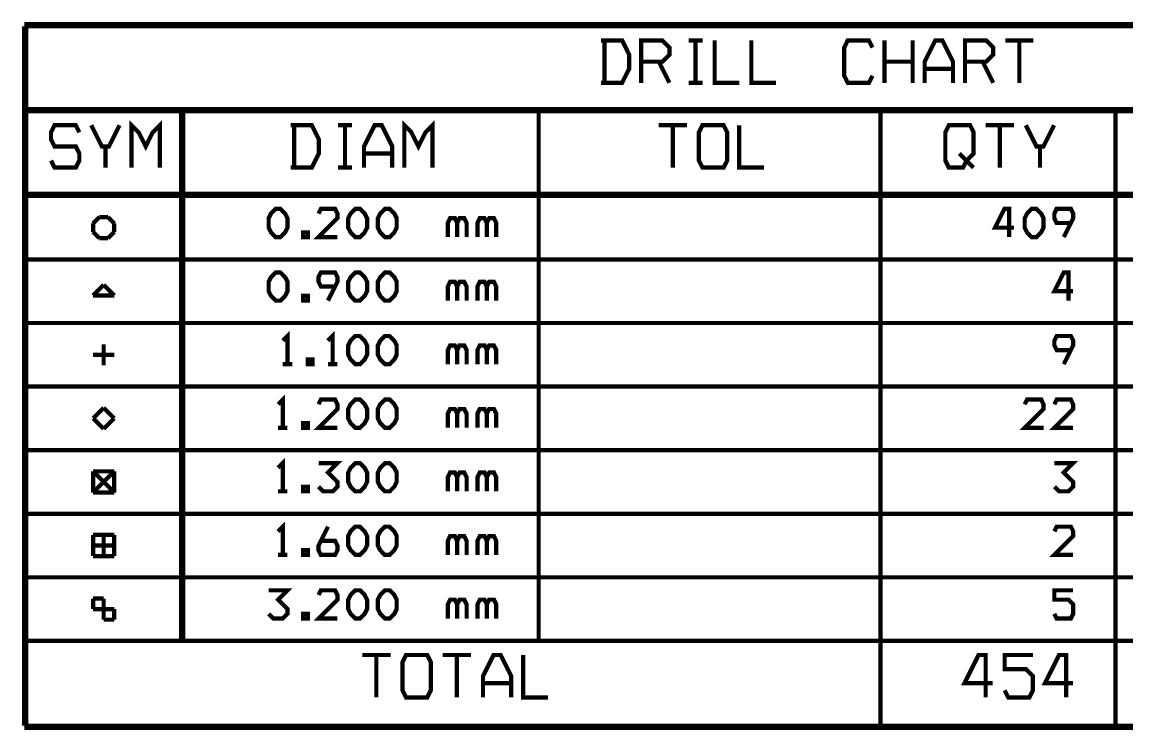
# Model space of a CAD drawing. Extents: x -6 to 196, y -52 to 46.
# Drawn here: x -5.5 to 60.8, y -52.3 to -9.9 of the extents above; entities that cross this region are included whole.
import ezdxf

# ---------------------------------------------------------------- set-up
doc = ezdxf.new("R2010")
doc.units = 0
doc.header["$MEASUREMENT"] = 0
doc.layers.add('22-304-1_DRD', color=7, linetype='CONTINUOUS')

msp = doc.modelspace()

# ---------------------------------------------------------------- linework, layer by layer
at = {"layer": '22-304-1_DRD', "const_width": 0.254}
for points in [[(89.535, -10.033), (-5.334, -10.033)], [(-5.334, -52.07), (-5.334, -10.16)], [(89.408, -10.16), (-5.207, -10.16)], [(-5.207, -52.07), (-5.207, -10.16)], [(29.24048, -13.54582), (30.51048, -13.54582), (30.93466, -12.7), (30.93466, -11.85418), (30.51048, -11.00582), (29.24048, -11.00582)], [(29.45384, -13.54582), (29.45384, -11.00582)], [(31.65348, -12.27582), (32.92348, -12.27582), (33.34766, -11.85418), (33.34766, -11.43), (32.92348, -11.00582), (31.65348, -11.00582), (31.65348, -13.54582)], [(35.33648, -11.00582), (34.49066, -11.00582)], [(34.91484, -13.54582), (34.91484, -11.00582)], [(37.53866, -13.54582), (36.05784, -13.54582), (36.05784, -11.00582)], [(39.74084, -13.54582), (38.25748, -13.54582), (38.25748, -11.00582)], [(45.51934, -13.12418), (45.30598, -13.54582), (44.03598, -13.54582), (43.82516, -13.12418), (43.82516, -11.43), (44.03598, -11.00582), (45.30598, -11.00582), (45.51934, -11.43)], [(46.23816, -13.54582), (46.23816, -11.00582)], [(47.93234, -13.54582), (47.93234, -11.00582)], [(50.34534, -13.54582), (50.34534, -12.27582), (49.71034, -11.00582), (49.28616, -11.00582), (48.65116, -12.27582), (48.65116, -13.54582)], [(51.06416, -12.27582), (52.33416, -12.27582), (52.75834, -11.85418), (52.75834, -11.43), (52.33416, -11.00582), (51.06416, -11.00582), (51.06416, -13.54582)], [(55.17134, -11.00582), (53.47716, -11.00582)], [(54.32298, -13.54582), (54.32298, -11.00582)], [(32.71266, -12.27582), (33.34766, -13.54582)], [(47.93234, -12.27582), (46.23816, -12.27582)], [(50.34534, -12.7), (48.65116, -12.7)], [(52.12334, -12.27582), (52.75834, -13.54582)], [(35.33648, -13.54582), (34.49066, -13.54582)], [(89.408, -15.113), (-5.207, -15.113)], [(89.408, -15.24), (-5.207, -15.24)], [(4.064, -46.99), (4.064, -15.24)], [(4.191, -46.99), (4.191, -15.24)], [(25.50668, -46.99), (25.50668, -15.24)], [(45.99432, -52.07), (45.99432, -15.24)], [(60.09132, -52.07), (60.09132, -15.24)], [(2.794, -18.62582), (2.794, -16.08582), (2.36982, -16.51), (1.94818, -17.35582), (1.524, -16.51), (1.09982, -16.08582), (1.09982, -18.62582)], [(19.14398, -18.62582), (19.14398, -16.08582), (18.72234, -16.51), (18.29816, -17.35582), (17.87398, -16.51), (17.45234, -16.08582), (17.45234, -18.62582)], [(-2.032, -16.51), (-2.24282, -16.08582), (-3.51282, -16.08582), (-3.72618, -16.51), (-3.72618, -16.93418), (-3.51282, -17.35582), (-2.24282, -17.35582), (-2.032, -17.78), (-2.032, -18.20418), (-2.24282, -18.62582), (-3.51282, -18.62582), (-3.72618, -18.20418)], [(0.381, -16.08582), (-0.254, -17.35582), (-0.67818, -17.35582), (-1.31318, -16.08582)], [(10.63498, -18.62582), (11.90498, -18.62582), (12.32916, -17.78), (12.32916, -16.93418), (11.90498, -16.08582), (10.63498, -16.08582)], [(10.84834, -18.62582), (10.84834, -16.08582)], [(14.31798, -16.08582), (13.47216, -16.08582)], [(13.89634, -18.62582), (13.89634, -16.08582)], [(16.73098, -18.62582), (16.73098, -17.35582), (16.09598, -16.08582), (15.67434, -16.08582), (15.03934, -17.35582), (15.03934, -18.62582)], [(34.39668, -16.08582), (32.7025, -16.08582)], [(33.54832, -18.62582), (33.54832, -16.08582)], [(35.32632, -18.62582), (35.1155, -18.20418), (35.1155, -16.51), (35.32632, -16.08582), (36.59632, -16.08582), (36.80968, -16.51), (36.80968, -18.20418), (36.59632, -18.62582), (35.32632, -18.62582)], [(39.00932, -18.62582), (37.5285, -18.62582), (37.5285, -16.08582)], [(49.89068, -18.20418), (50.1015, -18.62582), (50.94732, -18.62582), (51.16068, -18.20418), (51.58232, -17.78), (51.58232, -16.51), (51.3715, -16.08582), (50.1015, -16.08582), (49.89068, -16.51), (49.89068, -18.20418)], [(53.99532, -16.08582), (52.30368, -16.08582)], [(53.1495, -18.62582), (53.1495, -16.08582)], [(56.40832, -16.08582), (55.77332, -17.35582), (55.35168, -17.35582), (54.71668, -16.08582)], [(-0.46482, -18.62582), (-0.46482, -17.35582)], [(16.73098, -17.78), (15.03934, -17.78)], [(50.7365, -17.78), (51.58232, -18.62582)], [(55.5625, -18.62582), (55.5625, -17.35582)], [(14.31798, -18.62582), (13.47216, -18.62582)], [(89.408, -20.193), (-5.207, -20.193)], [(89.408, -20.32), (-5.207, -20.32)], [(9.74344, -22.78888), (9.4615, -22.50694), (9.31926, -22.225), (9.31926, -21.66112), (9.4615, -21.37918), (9.74344, -21.09724), (10.02538, -21.09724), (10.30732, -21.37918), (10.44956, -21.66112), (10.44956, -22.225), (10.30732, -22.50694), (10.02538, -22.78888), (9.74344, -22.78888)], [(13.44168, -22.78888), (12.31138, -22.78888), (13.44168, -21.66112), (13.44168, -21.37918), (13.29944, -21.09724), (12.45362, -21.09724), (12.31138, -21.37918)], [(14.51356, -22.78888), (14.23162, -22.50694), (14.08938, -22.225), (14.08938, -21.66112), (14.23162, -21.37918), (14.51356, -21.09724), (14.7955, -21.09724), (15.07744, -21.37918), (15.21968, -21.66112), (15.21968, -22.225), (15.07744, -22.50694), (14.7955, -22.78888), (14.51356, -22.78888)], [(16.29156, -22.78888), (16.00962, -22.50694), (15.86738, -22.225), (15.86738, -21.66112), (16.00962, -21.37918), (16.29156, -21.09724), (16.5735, -21.09724), (16.85544, -21.37918), (16.99768, -21.66112), (16.99768, -22.225), (16.85544, -22.50694), (16.5735, -22.78888), (16.29156, -22.78888)], [(53.99532, -22.225), (52.86756, -22.225), (53.43144, -21.09724), (53.71338, -21.09724), (53.71338, -22.78888)], [(55.0672, -22.78888), (54.78526, -22.50694), (54.64556, -22.225), (54.64556, -21.66112), (54.78526, -21.37918), (55.0672, -21.09724), (55.35168, -21.09724), (55.63362, -21.37918), (55.77332, -21.66112), (55.77332, -22.225), (55.63362, -22.50694), (55.35168, -22.78888), (55.0672, -22.78888)], [(57.41162, -21.94306), (56.56326, -21.94306), (56.42356, -21.66112), (56.42356, -21.37918), (56.56326, -21.09724), (57.41162, -21.09724), (57.55132, -21.37918), (57.55132, -21.66112), (56.98744, -22.78888)], [(-0.8255, -21.59), (-1.2065, -21.971)], [(-1.2065, -21.971), (-1.2065, -22.479)], [(-0.3175, -21.59), (-0.8255, -21.59)], [(0.0635, -21.971), (-0.3175, -21.59)], [(0.0635, -22.479), (0.0635, -21.971)], [(21.18868, -22.78888), (21.18868, -21.94306), (21.04644, -21.66112), (20.7645, -21.66112), (20.62226, -21.94306), (20.48256, -21.66112), (20.20062, -21.66112), (20.05838, -21.94306), (20.05838, -22.78888)], [(20.62226, -22.78888), (20.62226, -21.94306)], [(22.96668, -22.78888), (22.96668, -21.94306), (22.82444, -21.66112), (22.5425, -21.66112), (22.40026, -21.94306), (22.26056, -21.66112), (21.97862, -21.66112), (21.83638, -21.94306), (21.83638, -22.78888)], [(22.40026, -22.78888), (22.40026, -21.94306)], [(-1.2065, -22.479), (-0.8255, -22.86)], [(-0.3175, -22.86), (0.0635, -22.479)], [(11.38174, -22.78888), (11.66368, -22.78888), (11.66368, -22.50694), (11.38174, -22.50694), (11.38174, -22.78888)], [(-0.8255, -22.86), (-0.3175, -22.86)], [(89.408, -24.13), (-5.207, -24.13)], [(9.74344, -26.59888), (9.4615, -26.31694), (9.31926, -26.035), (9.31926, -25.47112), (9.4615, -25.18918), (9.74344, -24.90724), (10.02538, -24.90724), (10.30732, -25.18918), (10.44956, -25.47112), (10.44956, -26.035), (10.30732, -26.31694), (10.02538, -26.59888), (9.74344, -26.59888)], [(13.29944, -25.75306), (12.45362, -25.75306), (12.31138, -25.47112), (12.31138, -25.18918), (12.45362, -24.90724), (13.29944, -24.90724), (13.44168, -25.18918), (13.44168, -25.47112), (12.87526, -26.59888)], [(14.51356, -26.59888), (14.23162, -26.31694), (14.08938, -26.035), (14.08938, -25.47112), (14.23162, -25.18918), (14.51356, -24.90724), (14.7955, -24.90724), (15.07744, -25.18918), (15.21968, -25.47112), (15.21968, -26.035), (15.07744, -26.31694), (14.7955, -26.59888), (14.51356, -26.59888)], [(16.29156, -26.59888), (16.00962, -26.31694), (15.86738, -26.035), (15.86738, -25.47112), (16.00962, -25.18918), (16.29156, -24.90724), (16.5735, -24.90724), (16.85544, -25.18918), (16.99768, -25.47112), (16.99768, -26.035), (16.85544, -26.31694), (16.5735, -26.59888), (16.29156, -26.59888)], [(57.55132, -26.035), (56.42356, -26.035), (56.98744, -24.90724), (57.26938, -24.90724), (57.26938, -26.59888)], [(-0.5715, -25.654), (-1.2065, -26.289)], [(0.0635, -26.289), (-0.5715, -25.654)], [(21.18868, -26.59888), (21.18868, -25.75306), (21.04644, -25.47112), (20.7645, -25.47112), (20.62226, -25.75306), (20.48256, -25.47112), (20.20062, -25.47112), (20.05838, -25.75306), (20.05838, -26.59888)], [(20.62226, -26.59888), (20.62226, -25.75306)], [(22.96668, -26.59888), (22.96668, -25.75306), (22.82444, -25.47112), (22.5425, -25.47112), (22.40026, -25.75306), (22.26056, -25.47112), (21.97862, -25.47112), (21.83638, -25.75306), (21.83638, -26.59888)], [(22.40026, -26.59888), (22.40026, -25.75306)], [(-1.2065, -26.289), (0.0635, -26.289)], [(11.38174, -26.59888), (11.66368, -26.59888), (11.66368, -26.31694), (11.38174, -26.31694), (11.38174, -26.59888)], [(89.408, -27.94), (-5.207, -27.94)], [(10.44956, -30.40888), (10.44956, -28.71724), (10.16762, -28.99918)], [(13.1572, -30.40888), (13.1572, -28.71724), (12.87526, -28.99918)], [(-0.5715, -29.21), (-0.5715, -30.48)], [(14.51356, -30.40888), (14.23162, -30.12694), (14.08938, -29.845), (14.08938, -29.28112), (14.23162, -28.99918), (14.51356, -28.71724), (14.7955, -28.71724), (15.07744, -28.99918), (15.21968, -29.28112), (15.21968, -29.845), (15.07744, -30.12694), (14.7955, -30.40888), (14.51356, -30.40888)], [(16.29156, -30.40888), (16.00962, -30.12694), (15.86738, -29.845), (15.86738, -29.28112), (16.00962, -28.99918), (16.29156, -28.71724), (16.5735, -28.71724), (16.85544, -28.99918), (16.99768, -29.28112), (16.99768, -29.845), (16.85544, -30.12694), (16.5735, -30.40888), (16.29156, -30.40888)], [(57.41162, -29.56306), (56.56326, -29.56306), (56.42356, -29.28112), (56.42356, -28.99918), (56.56326, -28.71724), (57.41162, -28.71724), (57.55132, -28.99918), (57.55132, -29.28112), (56.98744, -30.40888)], [(0.0635, -29.845), (-1.2065, -29.845)], [(21.18868, -30.40888), (21.18868, -29.56306), (21.04644, -29.28112), (20.7645, -29.28112), (20.62226, -29.56306), (20.48256, -29.28112), (20.20062, -29.28112), (20.05838, -29.56306), (20.05838, -30.40888)], [(20.62226, -30.40888), (20.62226, -29.56306)], [(22.96668, -30.40888), (22.96668, -29.56306), (22.82444, -29.28112), (22.5425, -29.28112), (22.40026, -29.56306), (22.26056, -29.28112), (21.97862, -29.28112), (21.83638, -29.56306), (21.83638, -30.40888)], [(22.40026, -30.40888), (22.40026, -29.56306)], [(10.7315, -30.40888), (10.16762, -30.40888)], [(11.66368, -30.40888), (11.94562, -30.40888), (11.94562, -30.12694), (11.66368, -30.12694), (11.66368, -30.40888)], [(13.44168, -30.40888), (12.87526, -30.40888)], [(89.408, -31.75), (-5.207, -31.75)], [(10.16762, -34.21888), (10.16762, -32.52724), (9.88568, -32.80918)], [(13.44168, -34.21888), (12.31138, -34.21888), (13.44168, -33.09112), (13.44168, -32.80918), (13.29944, -32.52724), (12.45362, -32.52724), (12.31138, -32.80918)], [(14.51356, -34.21888), (14.23162, -33.93694), (14.08938, -33.655), (14.08938, -33.09112), (14.23162, -32.80918), (14.51356, -32.52724), (14.7955, -32.52724), (15.07744, -32.80918), (15.21968, -33.09112), (15.21968, -33.655), (15.07744, -33.93694), (14.7955, -34.21888), (14.51356, -34.21888)], [(16.29156, -34.21888), (16.00962, -33.93694), (15.86738, -33.655), (15.86738, -33.09112), (16.00962, -32.80918), (16.29156, -32.52724), (16.5735, -32.52724), (16.85544, -32.80918), (16.99768, -33.09112), (16.99768, -33.655), (16.85544, -33.93694), (16.5735, -34.21888), (16.29156, -34.21888)], [(55.77332, -34.21888), (54.64556, -34.21888), (55.77332, -33.09112), (55.77332, -32.80918), (55.63362, -32.52724), (54.78526, -32.52724), (54.64556, -32.80918)], [(57.55132, -34.21888), (56.42356, -34.21888), (57.55132, -33.09112), (57.55132, -32.80918), (57.41162, -32.52724), (56.56326, -32.52724), (56.42356, -32.80918)], [(-0.5715, -33.02), (-1.2065, -33.655)], [(0.0635, -33.655), (-0.5715, -33.02)], [(21.18868, -34.21888), (21.18868, -33.37306), (21.04644, -33.09112), (20.7645, -33.09112), (20.62226, -33.37306), (20.48256, -33.09112), (20.20062, -33.09112), (20.05838, -33.37306), (20.05838, -34.21888)], [(22.96668, -34.21888), (22.96668, -33.37306), (22.82444, -33.09112), (22.5425, -33.09112), (22.40026, -33.37306), (22.26056, -33.09112), (21.97862, -33.09112), (21.83638, -33.37306), (21.83638, -34.21888)], [(-1.2065, -33.655), (-0.5715, -34.29)], [(-0.5715, -34.29), (0.0635, -33.655)], [(20.62226, -34.21888), (20.62226, -33.37306)], [(22.40026, -34.21888), (22.40026, -33.37306)], [(10.44956, -34.21888), (9.88568, -34.21888)], [(11.38174, -34.21888), (11.66368, -34.21888), (11.66368, -33.93694), (11.38174, -33.93694), (11.38174, -34.21888)], [(89.408, -35.56), (-5.207, -35.56)], [(10.16762, -38.02888), (10.16762, -36.33724), (9.88568, -36.61918)], [(12.31138, -37.74694), (12.59332, -38.02888), (13.1572, -38.02888), (13.44168, -37.74694), (13.44168, -37.465), (12.87526, -36.90112), (13.44168, -36.33724), (12.31138, -36.33724)], [(14.51356, -38.02888), (14.23162, -37.74694), (14.08938, -37.465), (14.08938, -36.90112), (14.23162, -36.61918), (14.51356, -36.33724), (14.7955, -36.33724), (15.07744, -36.61918), (15.21968, -36.90112), (15.21968, -37.465), (15.07744, -37.74694), (14.7955, -38.02888), (14.51356, -38.02888)], [(16.29156, -38.02888), (16.00962, -37.74694), (15.86738, -37.465), (15.86738, -36.90112), (16.00962, -36.61918), (16.29156, -36.33724), (16.5735, -36.33724), (16.85544, -36.61918), (16.99768, -36.90112), (16.99768, -37.465), (16.85544, -37.74694), (16.5735, -38.02888), (16.29156, -38.02888)], [(56.42356, -37.74694), (56.7055, -38.02888), (57.26938, -38.02888), (57.55132, -37.74694), (57.55132, -37.465), (56.98744, -36.90112), (57.55132, -36.33724), (56.42356, -36.33724)], [(-1.2065, -36.83), (-1.2065, -38.1)], [(0.0635, -36.83), (-1.2065, -36.83)], [(0.0635, -36.83), (-1.2065, -38.1)], [(0.0635, -38.1), (-1.2065, -36.83)], [(0.0635, -38.1), (0.0635, -36.83)], [(21.18868, -38.02888), (21.18868, -37.18306), (21.04644, -36.90112), (20.7645, -36.90112), (20.62226, -37.18306), (20.48256, -36.90112), (20.20062, -36.90112), (20.05838, -37.18306), (20.05838, -38.02888)], [(20.62226, -38.02888), (20.62226, -37.18306)], [(22.96668, -38.02888), (22.96668, -37.18306), (22.82444, -36.90112), (22.5425, -36.90112), (22.40026, -37.18306), (22.26056, -36.90112), (21.97862, -36.90112), (21.83638, -37.18306), (21.83638, -38.02888)], [(22.40026, -38.02888), (22.40026, -37.18306)], [(11.38174, -38.02888), (11.66368, -38.02888), (11.66368, -37.74694), (11.38174, -37.74694), (11.38174, -38.02888)], [(-1.2065, -38.1), (0.0635, -38.1)], [(10.44956, -38.02888), (9.88568, -38.02888)], [(89.408, -39.37), (-5.207, -39.37)], [(10.16762, -41.83888), (10.16762, -40.14724), (9.88568, -40.42918)], [(12.45362, -40.99306), (13.29944, -40.99306), (13.44168, -41.275), (13.44168, -41.55694), (13.29944, -41.83888), (12.45362, -41.83888), (12.31138, -41.55694), (12.31138, -41.275), (12.87526, -40.14724)], [(14.51356, -41.83888), (14.23162, -41.55694), (14.08938, -41.275), (14.08938, -40.71112), (14.23162, -40.42918), (14.51356, -40.14724), (14.7955, -40.14724), (15.07744, -40.42918), (15.21968, -40.71112), (15.21968, -41.275), (15.07744, -41.55694), (14.7955, -41.83888), (14.51356, -41.83888)], [(16.29156, -41.83888), (16.00962, -41.55694), (15.86738, -41.275), (15.86738, -40.71112), (16.00962, -40.42918), (16.29156, -40.14724), (16.5735, -40.14724), (16.85544, -40.42918), (16.99768, -40.71112), (16.99768, -41.275), (16.85544, -41.55694), (16.5735, -41.83888), (16.29156, -41.83888)], [(57.55132, -41.83888), (56.42356, -41.83888), (57.55132, -40.71112), (57.55132, -40.42918), (57.41162, -40.14724), (56.56326, -40.14724), (56.42356, -40.42918)], [(-1.2065, -40.64), (-1.2065, -41.91)], [(0.0635, -40.64), (-1.2065, -40.64)], [(-0.5715, -40.64), (-0.5715, -41.91)], [(0.0635, -41.91), (0.0635, -40.64)], [(21.18868, -41.83888), (21.18868, -40.99306), (21.04644, -40.71112), (20.7645, -40.71112), (20.62226, -40.99306), (20.48256, -40.71112), (20.20062, -40.71112), (20.05838, -40.99306), (20.05838, -41.83888)], [(20.62226, -41.83888), (20.62226, -40.99306)], [(22.96668, -41.83888), (22.96668, -40.99306), (22.82444, -40.71112), (22.5425, -40.71112), (22.40026, -40.99306), (22.26056, -40.71112), (21.97862, -40.71112), (21.83638, -40.99306), (21.83638, -41.83888)], [(22.40026, -41.83888), (22.40026, -40.99306)], [(0.0635, -41.275), (-1.2065, -41.275)], [(10.44956, -41.83888), (9.88568, -41.83888)], [(11.38174, -41.83888), (11.66368, -41.83888), (11.66368, -41.55694), (11.38174, -41.55694), (11.38174, -41.83888)], [(-1.2065, -41.91), (0.0635, -41.91)], [(89.408, -43.18), (-5.207, -43.18)], [(-1.2065, -44.45), (-1.2065, -45.085)], [(-0.5715, -44.45), (-1.2065, -44.45)], [(-0.5715, -45.72), (-0.5715, -44.45)], [(9.31926, -45.36694), (9.60374, -45.64888), (10.16762, -45.64888), (10.44956, -45.36694), (10.44956, -45.085), (9.88568, -44.52112), (10.44956, -43.95724), (9.31926, -43.95724)], [(13.44168, -45.64888), (12.31138, -45.64888), (13.44168, -44.52112), (13.44168, -44.23918), (13.29944, -43.95724), (12.45362, -43.95724), (12.31138, -44.23918)], [(14.51356, -45.64888), (14.23162, -45.36694), (14.08938, -45.085), (14.08938, -44.52112), (14.23162, -44.23918), (14.51356, -43.95724), (14.7955, -43.95724), (15.07744, -44.23918), (15.21968, -44.52112), (15.21968, -45.085), (15.07744, -45.36694), (14.7955, -45.64888), (14.51356, -45.64888)], [(16.29156, -45.64888), (16.00962, -45.36694), (15.86738, -45.085), (15.86738, -44.52112), (16.00962, -44.23918), (16.29156, -43.95724), (16.5735, -43.95724), (16.85544, -44.23918), (16.99768, -44.52112), (16.99768, -45.085), (16.85544, -45.36694), (16.5735, -45.64888), (16.29156, -45.64888)], [(56.42356, -45.36694), (56.56326, -45.64888), (57.41162, -45.64888), (57.55132, -45.36694), (57.55132, -44.80306), (57.26938, -44.52112), (56.42356, -44.52112), (56.42356, -43.95724), (57.55132, -43.95724)], [(-1.2065, -45.085), (0.0635, -45.085)], [(0.0635, -45.085), (0.0635, -45.72)], [(21.18868, -45.64888), (21.18868, -44.80306), (21.04644, -44.52112), (20.7645, -44.52112), (20.62226, -44.80306), (20.48256, -44.52112), (20.20062, -44.52112), (20.05838, -44.80306), (20.05838, -45.64888)], [(20.62226, -45.64888), (20.62226, -44.80306)], [(22.96668, -45.64888), (22.96668, -44.80306), (22.82444, -44.52112), (22.5425, -44.52112), (22.40026, -44.80306), (22.26056, -44.52112), (21.97862, -44.52112), (21.83638, -44.80306), (21.83638, -45.64888)], [(22.40026, -45.64888), (22.40026, -44.80306)], [(0.0635, -45.72), (-0.5715, -45.72)], [(11.38174, -45.64888), (11.66368, -45.64888), (11.66368, -45.36694), (11.38174, -45.36694), (11.38174, -45.64888)], [(89.408, -46.99), (-5.207, -46.99)], [(16.62684, -47.83582), (14.93266, -47.83582)], [(15.77848, -50.37582), (15.77848, -47.83582)], [(17.55648, -50.37582), (17.34566, -49.95418), (17.34566, -48.26), (17.55648, -47.83582), (18.82648, -47.83582), (19.03984, -48.26), (19.03984, -49.95418), (18.82648, -50.37582), (17.55648, -50.37582)], [(21.45284, -47.83582), (19.75866, -47.83582)], [(20.60448, -50.37582), (20.60448, -47.83582)], [(23.86584, -50.37582), (23.86584, -49.10582), (23.23084, -47.83582), (22.80666, -47.83582), (22.17166, -49.10582), (22.17166, -50.37582)], [(26.06548, -50.37582), (24.58466, -50.37582), (24.58466, -47.83582)], [(52.72532, -49.53), (51.03368, -49.53), (51.8795, -47.83582), (52.30368, -47.83582), (52.30368, -50.37582)], [(53.44668, -49.95418), (53.6575, -50.37582), (54.9275, -50.37582), (55.13832, -49.95418), (55.13832, -49.10582), (54.71668, -48.68418), (53.44668, -48.68418), (53.44668, -47.83582), (55.13832, -47.83582)], [(57.55132, -49.53), (55.85968, -49.53), (56.7055, -47.83582), (57.12968, -47.83582), (57.12968, -50.37582)], [(23.86584, -49.53), (22.17166, -49.53)], [(89.535, -52.197), (-5.334, -52.197)], [(89.408, -52.07), (-5.207, -52.07)]]:
    msp.add_lwpolyline(points, dxfattribs=at)

doc.saveas('drawing.dxf')
